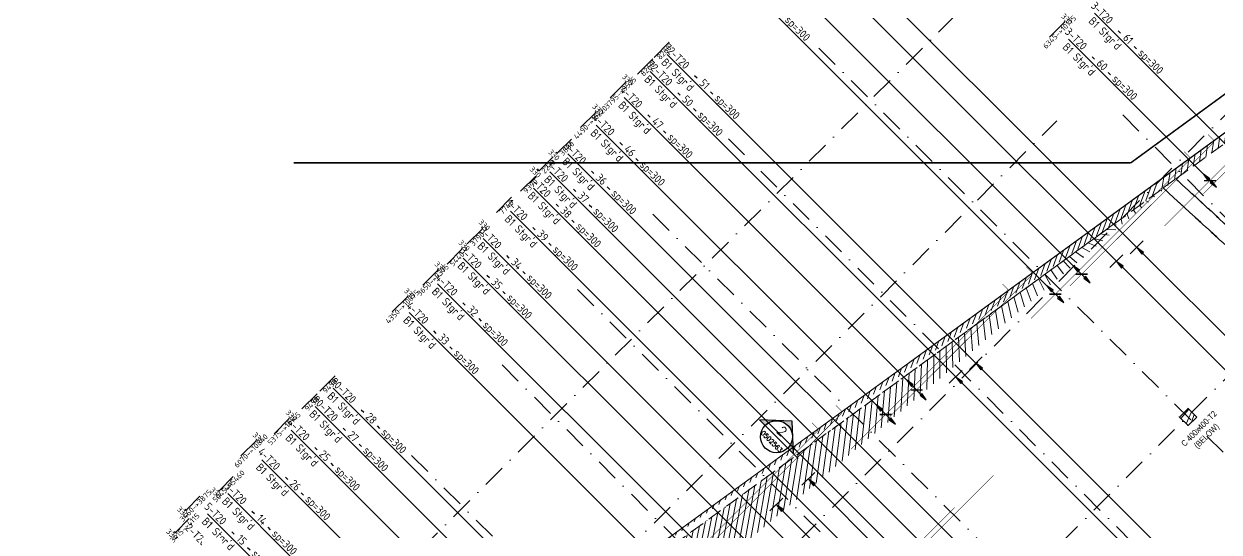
# Model space of a CAD drawing. Extents: x 660761725 to 1323371458, y 2734871439 to 5470067957.
# Drawn here: x 661287743 to 661326949, y 2735051708 to 2735068390 of the extents above; entities that cross this region are included whole.
import ezdxf
from ezdxf.enums import TextEntityAlignment as Align

# ---------------------------------------------------------------- set-up
doc = ezdxf.new("R2010")
doc.units = 0
for name, pattern in [('AXES', [1.95, 1.2, -0.25, 0.25, -0.25]), ('CENTER2', [28.575000000000003, 19.05, -3.175, 3.175, -3.175]), ('Hidden', [714.375, 476.25, -238.125]), ('sbp_axis_short', [10, 5, -2.5, 0, -2.5])]:
    doc.linetypes.add(name, pattern=pattern)
doc.layers.add('A-DETL', color=5, linetype='Continuous', lineweight=9, true_color=0x0000ff)
for name, color, linetype, lineweight in [('A-FLOR-PATT', 7, 'Continuous', 15), ('A-ROOF', 7, 'Continuous', 15), ('A-WALL', 7, 'Continuous', 15), ('S-COLS-IDEN', 7, 'Continuous', 9), ('S-GRID', 7, 'Continuous', 9), ('S-MATCH LNE', 5, 'CENTER2', 40)]:
    doc.layers.add(name, color=color, linetype=linetype, lineweight=lineweight)
for name, color, linetype in [('S-AXIS', 20, 'AXES'), ('S-RBAR-T20', 10, 'Continuous'), ('S-RDIMO', 8, 'Continuous'), ('S-RSYMB', 7, 'Continuous'), ('S-SCEL-INDT', 222, 'Continuous'), ('S-SIMPLETEXT', 7, 'Continuous'), ('S-TXT', 3, 'Continuous')]:
    doc.layers.add(name, color=color, linetype=linetype)
doc.styles.add('Arial Narrow_1', font='ARIALN.TTF', dxfattribs={"height": 199.9999999999998})
doc.styles.add('ARMACAD', font='isocp.shx')
doc.styles.add('ROMANS', font='romans.shx')
doc.styles.add('ROMANT', font='romant')
pattern_1 = [(74.99999999999999, (0, 0), (-153.3407249233896, 41.08752341002518), [])]

# ---------------------------------------------------------------- blocks, each defined once
blk = doc.blocks.new('I am… All Range.')
at = {"layer": 'S-GRID', "color": 8, "linetype": 'sbp_axis_short', "lineweight": 13, "ltscale": 150}
for p, q in [((662613679.1571203, 2734523360.248725), (662679782.7279356, 2734589463.81954)), ((662618010.1861551, 2734519029.21969), (662684113.7569702, 2734585132.790505)), ((662607615.8569804, 2734529423.548865), (662643100.4238242, 2734564908.115708)), ((662638694.7375193, 2734563892.988339), (662667314.0845935, 2734535273.641264)), ((662648660.6112016, 2734561705.974301), (662671204.6017749, 2734539163.067255)), ((662611009.9695301, 2734526029.436315), (662646494.6183763, 2734561514.085161)), ((662635724.8890384, 2734560923.139858), (662664344.2237372, 2734532303.805159)), ((662633250.0153042, 2734558448.266124), (662661869.4970862, 2734529828.784341)), ((662630775.1415697, 2734555973.392389), (662659394.7554803, 2734527353.778479)), ((662628300.2678357, 2734553498.518655), (662656919.881746, 2734524878.904745)), ((662625330.4193549, 2734550528.670175), (662653950.0332651, 2734521909.056264))]:
    blk.add_line(p, q, dxfattribs=at)
blk = doc.blocks.new('*U1143')
at = {"layer": 'S-SCEL-INDT'}
h = blk.add_hatch(color=256, dxfattribs=at)
edge = h.paths.add_edge_path()
edge.add_line((7.000001906104444, 2.263283386128023e-05), (10.50000190576247, 3.394924715394154e-05))
edge.add_line((10.50000190576247, 3.394924715394154e-05), (-2.921335544670001e-05, 9.624999999075953))
edge.add_line((-2.921335544670001e-05, 9.624999999075953), (-10.49999809220753, -3.394923260202631e-05))
edge.add_line((-10.49999809220753, -3.394923260202631e-05), (-6.999998092549504, -2.263281203340739e-05))
edge.add_arc((1.90677747013979e-06, 1.091277068709939e-11), 6.999999999363562, 0.00018525217620890544, 180.0001852521762, ccw=False)
at = {"layer": 'S-SCEL-INDT', "color": 2, "linetype": 'Continuous'}
blk.add_line((-6.999999999228748, 4.272327350918204e-05), (6.999999999228748, -4.272327350918204e-05), dxfattribs=at)
at = {"layer": 'S-SCEL-INDT'}
blk.add_line((13.40845287412958, 4.901550710201263e-05), (7.000001906104444, 2.263283386128023e-05), dxfattribs=at)
blk.add_lwpolyline([(7.000001906104444, 2.263283386128023e-05), (10.50000190576247, 3.394924715394154e-05), (-2.921335544670001e-05, 9.624999999075953), (-10.49999809220753, -3.394923260202631e-05), (-6.999998092549504, -2.263281203340739e-05, -0.9999999999999999)], format="xyb", close=True, dxfattribs=at)
for centre, radius in [((0, 0), 6.999999999370188), ((0, -1.906788384076208e-06), 6.99999999936)]:
    blk.add_circle(centre, radius, dxfattribs=at)
at = {"layer": 'S-SCEL-INDT', "linetype": 'Continuous', "style": 'ROMANT', "flags": 8}
for rotation, p in [(359.9998251523294, (-9.533905540592968e-07, 3.499999999687137)), (0.0001748476705820678, (9.533905540592968e-07, 3.499943417606119))]:
    blk.add_attdef('01', text='', height=4, rotation=rotation, dxfattribs=at).set_placement(p, align=Align.MIDDLE_CENTER)
at = {"layer": 'S-SCEL-INDT', "color": 3, "linetype": 'Continuous', "style": 'ROMANS', "flags": 8}
for rotation, p in [(359.9998251523294, (0, -2.974065839854546)), (0.0001748476705820678, (0, -2.97412474701559))]:
    blk.add_attdef('-', text='', height=2, rotation=rotation, dxfattribs=at).set_placement(p, align=Align.MIDDLE_CENTER)
blk = doc.blocks.new('I am… Limitless.')
at = {"layer": 'S-TXT', "color": 134}
ref = blk.add_blockref('*U1143', (662350091.9857374, 2734551144.012107), dxfattribs=dict(at, xscale=75.00000000000001, yscale=75.00000000000001, zscale=75.00000000000001, rotation=314.94913923917))
ref.add_attrib('-', '0502563', dxfattribs={"layer": 'S-SCEL-INDT', "color": 3, "linetype": 'Continuous', "height": 150, "rotation": 314.9493105481079, "style": 'ROMANS'}).set_placement((662349934.1190044, 2734550986.425398), align=Align.MIDDLE_CENTER)
ref.add_attrib('01', '2', dxfattribs={"layer": 'S-SCEL-INDT', "linetype": 'Continuous', "height": 300.0000000000001, "rotation": 314.9493105481079, "style": 'ROMANT'}).set_placement((662350277.7630103, 2734551329.459747), align=Align.MIDDLE_CENTER)
blk = doc.blocks.new('I am… Atomic.')
at = {"layer": 'A-FLOR-PATT', "transparency": 33554600}
h = blk.add_hatch(dxfattribs=at)
h.set_pattern_fill('ANSI31', color=8, scale=50, angle=30, style=0)
h.set_pattern_definition(pattern_1)
edge = h.paths.add_edge_path()
edge.add_line((662389967.6433319, 2734579123.010657), (662390007.8012236, 2734579503.468677))
edge.add_line((662342114.705975, 2734544592.546931), (662390007.8012234, 2734579503.468677))
edge.add_line((662363195.8073889, 2734559608.047176), (662389967.7690635, 2734579123.040917))
edge.add_line((662362417.6524743, 2734559040.823584), (662363719.8899552, 2734559990.06879))
edge.add_line((662346720.4841449, 2734547598.623516), (662362783.6519626, 2734559307.613063))
edge.add_line((662345821.5310795, 2734546943.346041), (662347578.010761, 2734548223.703842))
edge.add_line((662342292.6126368, 2734544370.997322), (662346307.4227723, 2734547297.529027))
edge.add_line((662325865.2845687, 2734528370.671522), (662342114.6925843, 2734544592.5523))
edge.add_line((662340490.7204528, 2734542572.157625), (662342149.9785906, 2734544228.604904))
edge.add_line((662339422.0417168, 2734541505.28928), (662341320.3495216, 2734543400.381265))
edge.add_line((662336597.6306283, 2734538685.662872), (662340136.8031961, 2734542218.839921))
edge.add_line((662332705.8949801, 2734534800.520002), (662336243.7133716, 2734538332.345168))
edge.add_line((662332253.0745114, 2734534348.466631), (662332782.9359009, 2734534877.430412))
edge.add_line((662326312.3910785, 2734528417.846987), (662332351.9776915, 2734534447.202265))
edge.add_line((662325865.2845687, 2734528370.671522), (662326312.3910785, 2734528417.846987))
h = blk.add_hatch(dxfattribs=at)
h.set_pattern_fill('ANSI31', color=8, scale=50, angle=30, style=0)
h.set_pattern_definition(pattern_1)
edge = h.paths.add_edge_path()
edge.add_line((662389967.6433319, 2734579123.010657), (662390007.8012236, 2734579503.468677))
edge.add_line((662390178.8400514, 2734578972.951882), (662393574.2351673, 2734576558.543434))
edge.add_line((662390389.9110394, 2734578822.862847), (662389967.7690635, 2734579123.040917))
edge.add_line((662401600.1085552, 2734571260.373601), (662390007.8012234, 2734579503.468677))
edge.add_line((662401045.2346829, 2734570742.112331), (662400996.5411683, 2734571280.666277))
edge.add_line((662400996.5411683, 2734571280.666277), (662391834.41239, 2734577795.702194))
edge.add_line((662401631.7932035, 2734570909.939), (662401600.1085552, 2734571260.373601))
edge.add_line((662398386.0115408, 2734568087.393885), (662401045.2346829, 2734570742.112331))
edge.add_line((662378065.801715, 2734545768.423274), (662383150.2610395, 2734551353.010825))
edge.add_line((662383150.2610395, 2734551353.010825), (662388234.7203641, 2734556937.598375))
edge.add_line((662388234.7203641, 2734556937.598375), (662393319.1796887, 2734562522.185926))
edge.add_line((662393319.1796887, 2734562522.185926), (662398403.6390133, 2734568106.773477))
edge.add_line((662377177.0145457, 2734544792.211362), (662378389.7704264, 2734546124.258873))
edge.add_line((662345219.5168241, 2734509691.243385), (662350637.7770958, 2734515642.46591))
edge.add_line((662350637.7770958, 2734515642.46591), (662356056.0373675, 2734521593.688435))
edge.add_line((662356056.0373675, 2734521593.688435), (662361474.2976393, 2734527544.91096))
edge.add_line((662361474.2976393, 2734527544.91096), (662366892.5579109, 2734533496.133485))
edge.add_line((662366892.5579109, 2734533496.133485), (662372310.8181826, 2734539447.35601))
edge.add_line((662372310.8181826, 2734539447.35601), (662377729.0784543, 2734545398.578536))
edge.add_line((662345267.5598451, 2734509156.384884), (662400082.3408674, 2734569362.972085))
edge.add_line((662401418.6805061, 2734570690.601139), (662400941.3227103, 2734570214.051982))
edge.add_line((662400082.3408674, 2734569362.972085), (662401631.7932035, 2734570909.939))
h = blk.add_hatch(dxfattribs=at)
h.set_pattern_fill('ANSI31', color=8, scale=50, angle=30, style=0)
h.set_pattern_definition(pattern_1)
edge = h.paths.add_edge_path()
edge.add_line((662345468.2720397, 2734510142.524049), (662345661.1307589, 2734509588.669044))
edge.add_line((662345219.5168241, 2734509691.243385), (662350637.7770958, 2734515642.46591))
edge.add_line((662350637.7770958, 2734515642.46591), (662356056.0373675, 2734521593.688435))
edge.add_line((662356056.0373675, 2734521593.688435), (662361474.2976393, 2734527544.91096))
edge.add_line((662361474.2976393, 2734527544.91096), (662366892.5579109, 2734533496.133485))
edge.add_line((662366892.5579109, 2734533496.133485), (662372310.8181826, 2734539447.35601))
edge.add_line((662372310.8181826, 2734539447.35601), (662377729.0784543, 2734545398.578536))
edge.add_line((662345267.5598451, 2734509156.384884), (662400082.3408674, 2734569362.972085))
h = blk.add_hatch(dxfattribs=at)
h.set_pattern_fill('ANSI31', color=8, scale=50, angle=30, style=0)
h.set_pattern_definition(pattern_1)
h.paths.add_polyline_path([(662363593.6963315, 2734551507.392899), (662363876.4878588, 2734551790.184204), (662363594.164472, 2734552072.986812), (662363311.3729447, 2734551790.195507)])
at = {"layer": 'A-DETL', "color": 8, "linetype": 'Hidden', "lineweight": 9}
for p, q in [((662363195.8073889, 2734559608.047176), (662389967.7690635, 2734579123.040917)), ((662346720.4841449, 2734547598.623516), (662362783.6519626, 2734559307.613063)), ((662362774.8606566, 2734559311.135371), (662363186.6305295, 2734559611.723959)), ((662362783.6519626, 2734559307.613063), (662362774.8606566, 2734559311.135371)), ((662362774.8606566, 2734559311.135371), (662371896.0618048, 2734550932.693568)), ((662371898.3623265, 2734550935.165932), (662362783.6519626, 2734559307.613063)), ((662363186.6305295, 2734559611.723959), (662363195.8073889, 2734559608.047176)), ((662372234.2539611, 2734551300.868278), (662363186.6305295, 2734559611.723959)), ((662363195.8073889, 2734559608.047176), (662372236.6545292, 2734551303.448162)), ((662363594.164472, 2734552072.986812), (662363311.3729447, 2734551790.195507)), ((662363573.5539196, 2734552081.244596), (662363594.164472, 2734552072.986812)), ((662363876.4878588, 2734551790.184204), (662363594.164472, 2734552072.986812)), ((662363290.4200107, 2734551798.590469), (662363311.3729447, 2734551790.195507)), ((662363311.3729447, 2734551790.195507), (662363593.6963315, 2734551507.392899)), ((662363573.5426041, 2734551515.467653), (662363593.5796198, 2734551507.439661)), ((662363593.6963315, 2734551507.392899), (662363876.4878588, 2734551790.184204)), ((662363876.3711469, 2734551790.230966), (662363856.6765131, 2734551798.12178))]:
    blk.add_line(p, q, dxfattribs=at)
at = {"layer": 'A-ROOF', "color": 8, "lineweight": 13}
blk.add_line((662389680.6962347, 2734579264.969228), (662342118.9841868, 2734544586.677794), dxfattribs=at)
at = {"layer": 'A-WALL', "color": 8, "lineweight": 13}
blk.add_line((662342114.705975, 2734544592.546931), (662390007.8012234, 2734579503.468677), dxfattribs=at)
at = {"layer": 'S-MATCH LNE', "ltscale": 50, "const_width": 50}
for points in [[(662361713.0110677, 2734560133.682059), (662392634.5624754, 2734582718.491432)], [(662334254.839787, 2734560133.682059), (662361713.0110677, 2734560133.682059)]]:
    blk.add_lwpolyline(points, dxfattribs=at)
at = {"layer": 'S-COLS-IDEN', "color": 8, "char_height": 199.9999999999998, "attachment_point": 1, "rotation": 44.99999999999995, "style": 'Arial Narrow_1'}
for s, insert, width in [('C 400x400-T2', (662363343.8523184, 2734550947.511576), 1819.830624999998), ('(BELOW)', (662363764.801824, 2734550882.030542), 1218.564999999999)]:
    blk.add_mtext(s, dxfattribs=dict(at, insert=insert, width=width))
blk = doc.blocks.new('cadf_10')
at = {"color": 1}
for p, q in [((-4.158496580606208, 1.201089783226742), (-5.644468778018359, 1.201089783226742)), ((4.158496580606207, 1.201089783226742), (5.644468778018359, 1.201089783226742))]:
    blk.add_line(p, q, dxfattribs=at)
at = {"style": 'ARMACAD'}
for tag, p in [('$COM1', (-10.93526643674234, 2.542619974829577)), ('$COM2', (-9.757982686735758, -5.302973364669228))]:
    blk.add_attdef(tag, text='', height=3.5, dxfattribs=at).set_placement(p, align=Align.BOTTOM_RIGHT)
at = {"color": 1, "style": 'ARMACAD'}
blk.add_attdef('$NUM', text='', height=3.5, dxfattribs=at).set_placement((0, 0), align=Align.CENTER)
blk = doc.blocks.new('*U397', base_point=(661294516.0952172, 2735053340.069997))
at = {"layer": 'S-RSYMB'}
blk.add_lwpolyline([(661294516.0952172, 2735053129.261611), (661294536.1693932, 2735053109.187434, 0.4142135623730951), (661294551.2141863, 2735053109.187434), (661295016.0952172, 2735053574.068439)], format="xyb", dxfattribs=at)
at = {"layer": 'S-RSYMB', "style": 'ARMACAD'}
for tag, rotation, p in [('D1', 44.99999839104418, (661294864.9719794, 2735053260.310654)), ('D0', 314.9999984144486, (661294444.8150231, 2735053037.907245))]:
    blk.add_attdef(tag, text='', height=180, rotation=rotation, dxfattribs=at).set_placement(p, align=Align.MIDDLE_CENTER)
blk = doc.blocks.new('*U398', base_point=(661293476.2264282, 2735052300.201269))
at = {"layer": 'S-RSYMB'}
blk.add_lwpolyline([(661293476.2264282, 2735052104.262991), (661293503.9171636, 2735052076.572254, 0.4142135623730951), (661293524.670264, 2735052076.572254), (661293976.2264282, 2735052528.128392)], format="xyb", dxfattribs=at)
at = {"layer": 'S-RSYMB', "style": 'ARMACAD'}
for tag, rotation, p in [('D0', 314.9999984144486, (661293408.7545139, 2735052009.100346)), ('D1', 44.9999983905773, (661293831.7656236, 2735052221.033041))]:
    blk.add_attdef(tag, text='', height=180, rotation=rotation, dxfattribs=at).set_placement(p, align=Align.MIDDLE_CENTER)
blk = doc.blocks.new('*U399', base_point=(661292833.381761, 2735051657.356639))
at = {"layer": 'S-RSYMB'}
blk.add_lwpolyline([(661292833.381761, 2735051458.454947), (661292859.5546174, 2735051432.282089, 0.4142135623730951), (661292879.170128, 2735051432.282088), (661293333.381761, 2735051886.493696)], format="xyb", dxfattribs=at)
at = {"layer": 'S-RSYMB', "style": 'ARMACAD'}
for tag, rotation, p in [('D0', 314.9999984144486, (661292765.150907, 2735051364.05124)), ('D1', 44.9999983915197, (661293187.593222, 2735051578.07061))]:
    blk.add_attdef(tag, text='', height=180, rotation=rotation, dxfattribs=at).set_placement(p, align=Align.MIDDLE_CENTER)
blk = doc.blocks.new('*U408', base_point=(661297749.4281082, 2735056573.402699))
at = {"layer": 'S-RSYMB'}
blk.add_lwpolyline([(661297513.5632012, 2735056314.250139), (661298011.780979, 2735056812.467889, 0.4142135623730951), (661298011.7809793, 2735056821.073218), (661298000.2989408, 2735056832.555257)], format="xyb", dxfattribs=at)
at = {"layer": 'S-RSYMB', "style": 'ARMACAD'}
for tag, rotation, p in [('D1', 314.9999984144486, (661298087.3572421, 2735056908.131516)), ('D0', 44.99999838883149, (661297843.9893676, 2735056482.041732))]:
    blk.add_attdef(tag, text='', height=180, rotation=rotation, dxfattribs=at).set_placement(p, align=Align.MIDDLE_CENTER)
blk = doc.blocks.new('*U409', base_point=(661296361.9869158, 2735055185.961587))
at = {"layer": 'S-RSYMB'}
blk.add_lwpolyline([(661296125.6362449, 2735054927.399995), (661296623.969098, 2735055425.732821, 0.4142135623730951), (661296623.9690982, 2735055433.782517), (661296613.2284372, 2735055444.523179)], format="xyb", dxfattribs=at)
at = {"layer": 'S-RSYMB', "style": 'ARMACAD'}
for tag, rotation, p in [('D1', 314.9999984144486, (661296699.9160497, 2735055520.470125)), ('D0', 44.99999838889048, (661296456.119949, 2735055095.249125))]:
    blk.add_attdef(tag, text='', height=180, rotation=rotation, dxfattribs=at).set_placement(p, align=Align.MIDDLE_CENTER)
blk = doc.blocks.new('*U410', base_point=(661297599.0322429, 2735056423.006842))
at = {"layer": 'S-RSYMB'}
blk.add_lwpolyline([(661297599.0322429, 2735056173.006856), (661298099.0322429, 2735056673.006828)], dxfattribs=at)
at = {"layer": 'S-RSYMB', "style": 'ARMACAD'}
blk.add_attdef('D0', text='', height=180, rotation=44.99999838806472, dxfattribs=at).set_placement((661297930.3495204, 2735056341.689559), align=Align.MIDDLE_CENTER)
blk = doc.blocks.new('*U411', base_point=(661298591.3717852, 2735057415.346326))
at = {"layer": 'S-RSYMB'}
blk.add_lwpolyline([(661298591.3717852, 2735057165.34634), (661299091.3717852, 2735057665.346312)], dxfattribs=at)
at = {"layer": 'S-RSYMB', "style": 'ARMACAD'}
blk.add_attdef('D0', text='', height=180, rotation=44.9999983906201, dxfattribs=at).set_placement((661298922.6890627, 2735057334.029044), align=Align.MIDDLE_CENTER)
blk = doc.blocks.new('*U415', base_point=(661302327.085586, 2735061151.059907))
at = {"layer": 'S-RSYMB'}
blk.add_lwpolyline([(661302091.8399796, 2735060891.153923), (661302589.9110479, 2735061389.224963, 0.4142135623730951), (661302589.9110482, 2735061398.538669), (661302577.4838274, 2735061410.96589)], format="xyb", dxfattribs=at)
at = {"layer": 'S-RSYMB', "style": 'ARMACAD'}
for tag, rotation, p in [('D1', 314.9999984144486, (661302665.0147198, 2735061486.069557)), ('D0', 44.99999838894593, (661302422.1927913, 2735061058.872161))]:
    blk.add_attdef(tag, text='', height=180, rotation=rotation, dxfattribs=at).set_placement(p, align=Align.MIDDLE_CENTER)
blk = doc.blocks.new('*U416', base_point=(661301223.3473458, 2735060047.321732))
at = {"layer": 'S-RSYMB'}
blk.add_lwpolyline([(661300987.5357178, 2735059788.104355), (661301485.740874, 2735060286.309483, 0.4142135623730951), (661301485.7408743, 2735060294.975755), (661301474.177521, 2735060306.539109)], format="xyb", dxfattribs=at)
at = {"layer": 'S-RSYMB', "style": 'ARMACAD'}
for tag, rotation, p in [('D1', 314.9999984144486, (661301561.2764797, 2735060382.074709)), ('D0', 44.9999983894857, (661301317.9555736, 2735059955.889637))]:
    blk.add_attdef(tag, text='', height=180, rotation=rotation, dxfattribs=at).set_placement(p, align=Align.MIDDLE_CENTER)
blk = doc.blocks.new('*U417', base_point=(661303333.2519085, 2735062157.226171))
at = {"layer": 'S-RSYMB'}
blk.add_lwpolyline([(661303110.2233162, 2735061882.457296), (661303605.4002285, 2735062377.634181, 0.4142135623730951), (661303605.4002292, 2735062400.922107), (661303574.3272916, 2735062431.995046)], format="xyb", dxfattribs=at)
at = {"layer": 'S-RSYMB', "style": 'ARMACAD'}
for tag, rotation, p in [('D1', 314.9999984144486, (661303671.1810424, 2735062497.775854)), ('D0', 44.99999839105732, (661303439.1290499, 2735062048.728456))]:
    blk.add_attdef(tag, text='', height=180, rotation=rotation, dxfattribs=at).set_placement(p, align=Align.MIDDLE_CENTER)
blk = doc.blocks.new('*U418', base_point=(661302568.8792862, 2735061392.853593))
at = {"layer": 'S-RSYMB'}
blk.add_lwpolyline([(661302339.6009072, 2735061125.688041), (661302836.258366, 2735061622.345472, 0.4142135623730951), (661302836.2583665, 2735061638.484687), (661302814.7239094, 2735061660.019145)], format="xyb", dxfattribs=at)
at = {"layer": 'S-RSYMB', "style": 'ARMACAD'}
for tag, rotation, p in [('D1', 314.9999984144486, (661302906.8084201, 2735061730.569194)), ('D0', 44.99999838895508, (661302669.2469141, 2735061292.699474))]:
    blk.add_attdef(tag, text='', height=180, rotation=rotation, dxfattribs=at).set_placement(p, align=Align.MIDDLE_CENTER)
blk = doc.blocks.new('*U419', base_point=(661306304.1246687, 2735065128.098757))
at = {"layer": 'S-RSYMB'}
blk.add_lwpolyline([(661306304.1246687, 2735064932.053977), (661306331.7608532, 2735064904.417791, 0.4142135623730951), (661306352.4730697, 2735064904.41779), (661306804.1246687, 2735065356.069364)], format="xyb", dxfattribs=at)
at = {"layer": 'S-RSYMB', "style": 'ARMACAD'}
for tag, rotation, p in [('D1', 44.99999839025762, (661306659.6161467, 2735065048.926295)), ('D0', 314.9999984144486, (661306236.6254789, 2735064836.918607))]:
    blk.add_attdef(tag, text='', height=180, rotation=rotation, dxfattribs=at).set_placement(p, align=Align.MIDDLE_CENTER)
blk = doc.blocks.new('*U420', base_point=(661304906.7620554, 2735063730.736225))
at = {"layer": 'S-RSYMB'}
blk.add_lwpolyline([(661304906.7620554, 2735063569.763878), (661304952.3625535, 2735063524.163378, 0.4142135623730951), (661304986.5383056, 2735063524.163377), (661305406.7620554, 2735063944.387103)], format="xyb", dxfattribs=at)
at = {"layer": 'S-RSYMB', "style": 'ARMACAD'}
for tag, rotation, p in [('D0', 314.9999984144486, (661304848.2450223, 2735063465.646351)), ('D1', 44.9999983903726, (661305277.9674581, 2735063652.957958))]:
    blk.add_attdef(tag, text='', height=180, rotation=rotation, dxfattribs=at).set_placement(p, align=Align.MIDDLE_CENTER)
blk = doc.blocks.new('*U421', base_point=(661304220.0225728, 2735063043.996783))
at = {"layer": 'S-RSYMB'}
blk.add_lwpolyline([(661304220.0225728, 2735062793.996798), (661304720.0225728, 2735063293.996769)], dxfattribs=at)
at = {"layer": 'S-RSYMB', "style": 'ARMACAD'}
blk.add_attdef('D0', text='', height=180, rotation=44.99999838799502, dxfattribs=at).set_placement((661304551.3398503, 2735062962.679501), align=Align.MIDDLE_CENTER)
blk = doc.blocks.new('*U422', base_point=(661303427.1460248, 2735062251.120282))
at = {"layer": 'S-RSYMB'}
blk.add_lwpolyline([(661303427.1460248, 2735062001.120296), (661303927.1460248, 2735062501.120268)], dxfattribs=at)
at = {"layer": 'S-RSYMB', "style": 'ARMACAD'}
blk.add_attdef('D0', text='', height=180, rotation=44.99999838816836, dxfattribs=at).set_placement((661303758.4633024, 2735062169.803), align=Align.MIDDLE_CENTER)
blk = doc.blocks.new('CADF_02')
at = {"color": 0}
blk.add_lwpolyline([(0, 0), (2.5, -0.4166666679084301), (2.5, 0.4166666679084301)], close=True, dxfattribs=at)
blk = doc.blocks.new('cadf_03')
at = {"color": 8}
blk.add_lwpolyline([(-3.725290298461914e-09, 2.99999999627471), (3.725290298461914e-09, -3.000000007450581)], dxfattribs=at)
blk.add_blockref('CADF_02', (0.2513523101806641, 0), dxfattribs=at)
blk = doc.blocks.new('cadf_04')
at = {"color": 8, "const_width": 0.5000000000000002}
blk.add_lwpolyline([(1.414213560521603, 1.414213564246893), (-1.414213556796312, -1.414213556796312)], dxfattribs=at)
blk = doc.blocks.new('*U429', base_point=(661306868.5620486, 2735065692.536104))
at = {"layer": 'S-RSYMB'}
blk.add_lwpolyline([(661306632.639467, 2735065433.453711), (661307130.8709077, 2735065931.685123, 0.4142135623730951), (661307130.8709079, 2735065940.224483), (661307119.4768928, 2735065951.618498)], format="xyb", dxfattribs=at)
at = {"layer": 'S-RSYMB', "style": 'ARMACAD'}
for tag, rotation, p in [('D1', 314.9999984144486, (661307206.4911824, 2735066027.238768)), ('D0', 44.99999838929926, (661306963.072465, 2735065601.252135))]:
    blk.add_attdef(tag, text='', height=180, rotation=rotation, dxfattribs=at).set_placement(p, align=Align.MIDDLE_CENTER)
blk = doc.blocks.new('*U430', base_point=(661308690.6833462, 2735067514.657294))
at = {"layer": 'S-RSYMB'}
blk.add_lwpolyline([(661308455.3097291, 2735067254.907045), (661308953.4111226, 2735067753.008411, 0.4142135623730951), (661308953.4111228, 2735067762.175694), (661308941.1792732, 2735067774.407544)], format="xyb", dxfattribs=at)
at = {"layer": 'S-RSYMB', "style": 'ARMACAD'}
for tag, rotation, p in [('D1', 314.9999984144486, (661309028.61248, 2735067849.608896)), ('D0', 44.99999838875424, (661308785.6777034, 2735067422.640446))]:
    blk.add_attdef(tag, text='', height=180, rotation=rotation, dxfattribs=at).set_placement(p, align=Align.MIDDLE_CENTER)
blk = doc.blocks.new('*U433', base_point=(661309178.504734, 2735068002.478654))
at = {"layer": 'S-RSYMB'}
blk.add_lwpolyline([(661309178.504734, 2735067752.478668), (661309678.504734, 2735068252.47864)], dxfattribs=at)
at = {"layer": 'S-RSYMB', "style": 'ARMACAD'}
blk.add_attdef('D0', text='', height=180, rotation=44.99999838802935, dxfattribs=at).set_placement((661309509.8220116, 2735067921.161372), align=Align.MIDDLE_CENTER)
blk = doc.blocks.new('*U434', base_point=(661310311.1720228, 2735069135.145876))
at = {"layer": 'S-RSYMB'}
blk.add_lwpolyline([(661310311.1720228, 2735068885.14589), (661310811.1720228, 2735069385.145862)], dxfattribs=at)
at = {"layer": 'S-RSYMB', "style": 'ARMACAD'}
blk.add_attdef('D0', text='', height=180, rotation=44.99999838802935, dxfattribs=at).set_placement((661310642.4893004, 2735069053.828594), align=Align.MIDDLE_CENTER)
blk = doc.blocks.new('*U443', base_point=(661321917.8391442, 2735068080.681318))
at = {"layer": 'S-RSYMB'}
blk.add_lwpolyline([(661321681.9524038, 2735067821.555321), (661322180.1753539, 2735068319.778243, 0.4142135623730951), (661322180.1753541, 2735068328.358599), (661322168.7266381, 2735068339.807315)], format="xyb", dxfattribs=at)
at = {"layer": 'S-RSYMB', "style": 'ARMACAD'}
for tag, rotation, p in [('D1', 314.9999984353111, (661322255.7682781, 2735068415.400235)), ('D0', 44.99999841317947, (661322012.3811563, 2735067989.3495))]:
    blk.add_attdef(tag, text='', height=180, rotation=rotation, dxfattribs=at).set_placement(p, align=Align.MIDDLE_CENTER)

msp = doc.modelspace()

# ---------------------------------------------------------------- linework, layer by layer
at = {"layer": 'S-RBAR-T20', "const_width": 16}
for points in [[(661326432.9046326, 2735062816.441255), (661331711.4871756, 2735068095.023504, 0.4142135623730951), (661331711.487179, 2735068217.706531), (661331547.7919637, 2735068381.401755)], [(661325160.3989525, 2735061755.494612), (661330931.0157282, 2735067526.111066, 0.4142135623730951), (661330931.0157317, 2735067648.794093), (661330767.3205163, 2735067812.489317)], [(661322053.1275502, 2735059782.527633), (661326746.4042487, 2735064475.804068, 0.4142135623730951), (661326746.404252, 2735064598.487094), (661326582.7090368, 2735064762.182319)], [(661320780.6218592, 2735058721.580979), (661325965.9328017, 2735063906.89163, 0.4142135623730951), (661325965.9328052, 2735064029.574656), (661325802.23759, 2735064193.269881)], [(661316146.959682, 2735055491.749338), (661320787.0010371, 2735060131.790432, 0.4142135623730951), (661320787.0010405, 2735060254.473459), (661320623.3058252, 2735060418.168684)], [(661314874.4540017, 2735054430.802695), (661320006.529589, 2735059562.877994, 0.4142135623730951), (661320006.5295925, 2735059685.561021), (661319842.8343773, 2735059849.256245)], [(661310004.4443994, 2735051042.279189), (661314541.1153461, 2735055578.949881, 0.4142135623730951), (661314541.1153495, 2735055701.632907), (661314377.4201343, 2735055865.328132)], [(661308731.938719, 2735049981.332546), (661313760.6438984, 2735055010.037443, 0.4142135623730951), (661313760.6439018, 2735055132.720469), (661313596.9486866, 2735055296.415694)]]:
    msp.add_lwpolyline(points, format="xyb", dxfattribs=at)
for points in [[(661313510.5750468, 2735047536.148098), (661319549.0318978, 2735053574.60461)], [(661312238.0693667, 2735046475.201456), (661318276.5262178, 2735052513.657967)]]:
    msp.add_lwpolyline(points, dxfattribs=at)
at = {"layer": 'S-RDIMO'}
for p, q in [((661322164.5599959, 2735060449.835299), (661312036.6324211, 2735070577.763468)), ((661321300.3372568, 2735059797.171572), (661311278.1891624, 2735069819.320254)), ((661327395.7365246, 2735064203.537151), (661322859.6372638, 2735068739.636678)), ((661326436.5472666, 2735063455.90691), (661322006.2274863, 2735067886.22695)), ((661316710.5242399, 2735056690.563827), (661307429.978646, 2735065971.109963)), ((661315694.841044, 2735055886.439652), (661306520.074932, 2735065061.206303)), ((661326860.8113222, 2735063031.642831), (661326436.5472666, 2735063455.90691)), ((661319008.5990477, 2735048456.364373), (661304461.9163913, 2735063003.047883)), ((661318141.5765984, 2735047801.474001), (661303700.959954, 2735062242.091491)), ((661338244.4813567, 2735047056.137185), (661324246.4092709, 2735061054.210073)), ((661322720.435221, 2735059893.960044), (661322164.5599961, 2735060449.835299)), ((661337579.3493364, 2735046602.564166), (661323581.2772425, 2735060600.637047)), ((661309749.1098949, 2735051421.621598), (661301314.8001553, 2735059855.931831)), ((661321856.2124822, 2735059241.296318), (661321300.3372569, 2735059797.171573)), ((661308704.9096718, 2735050588.980398), (661300376.3794134, 2735058917.511144)), ((661333917.6407255, 2735042305.032743), (661318968.6994219, 2735057253.974902)), ((661317345.7741997, 2735056055.313831), (661316710.5242399, 2735056690.563827)), ((661333257.9668777, 2735041856.917896), (661318309.0255727, 2735056805.860055)), ((661316330.0910052, 2735055251.189657), (661315694.8410444, 2735055886.439652)), ((661304207.4988406, 2735047360.923616), (661296513.6454746, 2735055054.777433)), ((661303132.5128678, 2735046497.496668), (661295544.4389832, 2735054085.570998)), ((661313475.9268192, 2735053455.966585), (661318496.0565104, 2735048435.836611)), ((661309856.4183079, 2735037546.984042), (661294431.1355865, 2735052972.267666)), ((661312422.5952766, 2735052614.194068), (661317442.7249682, 2735047594.064094)), ((661309087.7011342, 2735036989.825875), (661293768.1978945, 2735052309.330014))]:
    msp.add_line(p, q, dxfattribs=at)
for points in [[(661324246.4092709, 2735061054.210073), (661313379.7445159, 2735071920.875484)], [(661323581.2772425, 2735060600.637047), (661312820.3919598, 2735071361.522961)], [(661318968.6994219, 2735057253.974902), (661308840.7718519, 2735067381.903087)], [(661318309.0255725, 2735056805.860055), (661308286.8774827, 2735066828.00875)], [(661321231.4299521, 2735048479.183017), (661305584.7412304, 2735064125.872656)], [(661320535.4865745, 2735047995.94477), (661304995.1503973, 2735063536.281857)], [(661318456.733809, 2735045704.487031), (661302810.045085, 2735061351.176673)], [(661317697.7459575, 2735045158.204314), (661302157.4097775, 2735060698.541404)], [(661306322.1283411, 2735047994.640236), (661297887.8185999, 2735056428.950478)], [(661305623.0050437, 2735047507.075943), (661297294.4747823, 2735055835.606694)]]:
    msp.add_lwpolyline(points, dxfattribs=at)

# ---------------------------------------------------------------- block references
at = {"layer": 'S-AXIS'}
for name, p in [('I am… All Range.', (-1324871.764261603, 503695.4297404289)), ('I am… Atomic.', (-1037661.144730687, 503695.4297404289)), ('I am… Limitless.', (-1037661.144730687, 503695.4297404289))]:
    msp.add_blockref(name, p, dxfattribs=at)
at = {"layer": 'S-RDIMO'}
for name, p, xscale, yscale, zscale, rotation in [('CADF_02', (661326436.5472666, 2735063455.90691), 100, 100, 100, 314.9999984142573), ('cadf_04', (661326648.6792945, 2735063243.77487), 100, 100, 100, 134.9999984223068), ('CADF_02', (661326860.8113222, 2735063031.642831), 100, 100, 100, 134.9999984786531), ('cadf_03', (661324246.4092709, 2735061054.210073), 100, 100, 100, 314.9999983191942), ('cadf_03', (661323581.2772425, 2735060600.637047), 100, 100, 100, 314.9999983885853), ('CADF_02', (661322164.5599959, 2735060449.835299), 99.99999999999996, 99.99999999999996, 99.99999999999996, 314.9999984702349), ('cadf_04', (661322442.4976085, 2735060171.897672), 99.99999999999996, 99.99999999999996, 99.99999999999996, 134.9999984886659), ('CADF_02', (661322720.4352208, 2735059893.960044), 99.99999999999996, 99.99999999999996, 99.99999999999996, 134.999998500953), ('CADF_02', (661321300.3372567, 2735059797.171573), 100, 100, 100, 314.9999984518039), ('cadf_04', (661321578.2748691, 2735059519.233945), 99.99999999999996, 99.99999999999996, 99.99999999999996, 134.999998500953), ('CADF_02', (661321856.2124817, 2735059241.296318), 99.99999999999996, 99.99999999999996, 99.99999999999996, 134.9999984518039), ('cadf_03', (661318968.6994219, 2735057253.974902), 99.99999999999989, 99.99999999999989, 99.99999999999989, 314.9999983202624), ('cadf_03', (661318309.0255725, 2735056805.860055), 99.99999999999996, 99.99999999999996, 99.99999999999996, 314.9999983356832), ('CADF_02', (661316710.5242399, 2735056690.563827), 99.99999999999993, 99.99999999999993, 99.99999999999993, 314.9999983764524), ('cadf_04', (661317028.1492196, 2735056372.938829), 100, 100, 100, 134.9999983872044), ('CADF_02', (661317345.7741996, 2735056055.313831), 100, 100, 100, 134.9999983764524), ('CADF_02', (661315694.841044, 2735055886.439652), 100, 100, 100, 314.9999984839721), ('cadf_04', (661316012.4660248, 2735055568.814655), 100, 100, 100, 134.9999985269801), ('CADF_02', (661316330.0910051, 2735055251.189657), 100, 100, 100, 134.999998510852), ('cadf_03', (661313475.9268192, 2735053455.966585), 100, 100, 100, 314.9999983870558), ('cadf_03', (661312422.5952766, 2735052614.194068), 100, 100, 100, 314.9999983843347)]:
    msp.add_blockref(name, p, dxfattribs=dict(at, xscale=xscale, yscale=yscale, zscale=zscale, rotation=rotation))
at = {"layer": 'S-RSYMB'}
for name, p, values in [('*U443', (661321620.1209209, 2735068211.209564, 1e-08), {'D0': '6345->10175', 'D1': '330'}), ('*U434', (661308414.516702, 2735067536.282842), {'D0': '8260'}), ('*U433', (661307871.8821292, 2735066993.6483), {'D0': '8260'}), ('*U430', (661307213.8130882, 2735066224.468816, 1e-08), {'D0': '3795->9525', 'D1': '330'}), ('*U429', (661306237.1006241, 2735065246.601111, 1e-08), {'D0': '4490->10220', 'D1': '330'}), ('*U419', (661305201.1835998, 2735064378.14748, -1e-08), {'D0': '330', 'D1': '3880'}), ('*U420', (661304580.323144, 2735063788.936759, -1e-08), {'D0': '330', 'D1': '2230'}), ('*U421', (661304032.9936826, 2735063146.189157), {'D0': '9390'}), ('*U422', (661303242.3081089, 2735062453.521875), {'D0': '7740'}), ('*U417', (661302511.4612751, 2735061442.55147, 1e-08), {'D0': '3790', 'D1': '330'}), ('*U418', (661301851.63838, 2735060774.499193, 1e-08), {'D0': '5440', 'D1': '330'}), ('*U415', (661301064.5440506, 2735060075.606927, 1e-08), {'D0': '3650->9375', 'D1': '330'}), ('*U416', (661300061.9092541, 2735059195.826619, 1e-08), {'D0': '4350->10075', 'D1': '330'}), ('*U411', (661297450.9276785, 2735056587.826894), {'D0': '9450'}), ('*U410', (661296863.2725921, 2735056000.171841), {'D0': '9450'}), ('*U408', (661296183.4754727, 2735055198.59435, 1e-08), {'D0': '5375->10145', 'D1': '330'}), ('*U409', (661295098.3471402, 2735054465.516301, 1e-08), {'D0': '6070->10840', 'D1': '330'}), ('*U397', (661294110.9282585, 2735053295.14244, -1e-08), {'D0': '330', 'D1': '5045->5460'}), ('*U398', (661293019.6216298, 2735052655.377562, -1e-08), {'D0': '330', 'D1': '3460->3875'}), ('*U399', (661292667.4490919, 2735051924.480988, -1e-08), {'D0': '330', 'D1': '3415->4115'})]:
    msp.add_blockref(name, p, dxfattribs=at).add_auto_attribs(values)
at = {"layer": 'S-SIMPLETEXT'}
ref = msp.add_blockref('cadf_10', (661312289.5424415, 2735068887.516431), dxfattribs=dict(at, xscale=74.99999998083516, yscale=75, zscale=75, rotation=314.9999983257133))
ref.add_attrib('$NUM', '52', dxfattribs={"color": 1, "height": 262.5, "rotation": 315, "style": 'ARMACAD', "flags": 2}).set_placement((661312289.5424415, 2735068887.516431), align=Align.CENTER)
ref.add_attrib('$COM1', '4-T20         sp=300', dxfattribs={"height": 262.5, "rotation": 315, "style": 'ARMACAD', "flags": 2}).set_placement((661313378.9064362, 2735067798.152372), align=Align.RIGHT)
ref = msp.add_blockref('cadf_10', (661323875.7040077, 2735067803.11939), dxfattribs=dict(at, xscale=74.99999998083516, yscale=75, zscale=75, rotation=314.9999983257133))
ref.add_attrib('$NUM', '61', dxfattribs={"color": 1, "height": 262.5, "rotation": 315, "style": 'ARMACAD', "flags": 2}).set_placement((661323875.7040077, 2735067803.11939), align=Align.CENTER)
ref.add_attrib('$COM1', '3-T20         sp=300', dxfattribs={"height": 262.5, "rotation": 315, "style": 'ARMACAD', "flags": 2}).set_placement((661324965.0680025, 2735066713.755331), align=Align.RIGHT)
ref = msp.add_blockref('cadf_10', (661323022.2942302, 2735066949.709662), dxfattribs=dict(at, xscale=74.99999998083516, yscale=75, zscale=75, rotation=314.9999983257133))
ref.add_attrib('$NUM', '60', dxfattribs={"color": 1, "height": 262.5, "rotation": 315, "style": 'ARMACAD', "flags": 2}).set_placement((661323022.2942302, 2735066949.709662), align=Align.CENTER)
ref.add_attrib('$COM1', '3-T20         sp=300', dxfattribs={"height": 262.5, "rotation": 315, "style": 'ARMACAD', "flags": 2}).set_placement((661324111.6582249, 2735065860.345603), align=Align.RIGHT)
ref = msp.add_blockref('cadf_10', (661309982.055998, 2735066320.168389), dxfattribs=dict(at, xscale=74.99999998083516, yscale=75, zscale=75, rotation=314.9999983257133))
ref.add_attrib('$NUM', '51', dxfattribs={"color": 1, "height": 262.5, "rotation": 315, "style": 'ARMACAD', "flags": 2}).set_placement((661309982.055998, 2735066320.168389), align=Align.CENTER)
ref.add_attrib('$COM1', '72-T20         sp=300', dxfattribs={"height": 262.5, "rotation": 315, "style": 'ARMACAD', "flags": 2}).set_placement((661311071.4199927, 2735065230.804331), align=Align.RIGHT)
ref = msp.add_blockref('cadf_10', (661309428.1616288, 2735065766.274053), dxfattribs=dict(at, xscale=74.99999998083516, yscale=75, zscale=75, rotation=314.9999983257133))
ref.add_attrib('$NUM', '50', dxfattribs={"color": 1, "height": 262.5, "rotation": 315, "style": 'ARMACAD', "flags": 2}).set_placement((661309428.1616288, 2735065766.274053), align=Align.CENTER)
ref.add_attrib('$COM1', '72-T20         sp=300', dxfattribs={"height": 262.5, "rotation": 315, "style": 'ARMACAD', "flags": 2}).set_placement((661310517.5256237, 2735064676.909994), align=Align.RIGHT)
ref = msp.add_blockref('cadf_10', (661308441.3319252, 2735065039.30614), dxfattribs=dict(at, xscale=74.99999998083516, yscale=75, zscale=75, rotation=314.9999983257133))
ref.add_attrib('$NUM', '47', dxfattribs={"color": 1, "height": 262.5, "rotation": 315, "style": 'ARMACAD', "flags": 2}).set_placement((661308441.3319252, 2735065039.30614), align=Align.CENTER)
ref.add_attrib('$COM1', '4-T20         sp=300', dxfattribs={"height": 262.5, "rotation": 315, "style": 'ARMACAD', "flags": 2}).set_placement((661309530.69592, 2735063949.942082), align=Align.RIGHT)
ref = msp.add_blockref('cadf_10', (661307531.4282109, 2735064129.402481), dxfattribs=dict(at, xscale=74.99999998083516, yscale=75, zscale=75, rotation=314.9999983257133))
ref.add_attrib('$NUM', '46', dxfattribs={"color": 1, "height": 262.5, "rotation": 315, "style": 'ARMACAD', "flags": 2}).set_placement((661307531.4282109, 2735064129.402481), align=Align.CENTER)
ref.add_attrib('$COM1', '4-T20         sp=300', dxfattribs={"height": 262.5, "rotation": 315, "style": 'ARMACAD', "flags": 2}).set_placement((661308620.7922057, 2735063040.038422), align=Align.RIGHT)
ref = msp.add_blockref('cadf_10', (661306596.0945092, 2735063194.068834), dxfattribs=dict(at, xscale=74.99999998083516, yscale=75, zscale=75, rotation=314.9999983257133))
ref.add_attrib('$NUM', '36', dxfattribs={"color": 1, "height": 262.5, "rotation": 315, "style": 'ARMACAD', "flags": 2}).set_placement((661306596.0945092, 2735063194.068834), align=Align.CENTER)
ref.add_attrib('$COM1', '3-T20         sp=300', dxfattribs={"height": 262.5, "rotation": 315, "style": 'ARMACAD', "flags": 2}).set_placement((661307685.4585041, 2735062104.704775), align=Align.RIGHT)
ref = msp.add_blockref('cadf_10', (661306006.5036762, 2735062604.478034), dxfattribs=dict(at, xscale=74.99999998083516, yscale=75, zscale=75, rotation=314.9999983257133))
ref.add_attrib('$NUM', '37', dxfattribs={"color": 1, "height": 262.5, "rotation": 315, "style": 'ARMACAD', "flags": 2}).set_placement((661306006.5036762, 2735062604.478034), align=Align.CENTER)
ref.add_attrib('$COM1', '3-T20         sp=300', dxfattribs={"height": 262.5, "rotation": 315, "style": 'ARMACAD', "flags": 2}).set_placement((661307095.867671, 2735061515.113976), align=Align.RIGHT)
ref = msp.add_blockref('cadf_10', (661305436.1465652, 2735062108.367167), dxfattribs=dict(at, xscale=74.99999998083517, yscale=75, zscale=75, rotation=314.9999983257132))
ref.add_attrib('$NUM', '38', dxfattribs={"color": 1, "height": 262.5, "rotation": 315, "style": 'ARMACAD', "flags": 2}).set_placement((661305436.1465652, 2735062108.367167), align=Align.CENTER)
ref.add_attrib('$COM1', '1-T20         sp=300', dxfattribs={"height": 262.5, "rotation": 315, "style": 'ARMACAD', "flags": 2}).set_placement((661306525.51056, 2735061019.003109), align=Align.RIGHT)
ref = msp.add_blockref('cadf_10', (661304675.1901283, 2735061347.410776), dxfattribs=dict(at, xscale=74.99999998083516, yscale=75, zscale=75, rotation=314.9999983257133))
ref.add_attrib('$NUM', '39', dxfattribs={"color": 1, "height": 262.5, "rotation": 315, "style": 'ARMACAD', "flags": 2}).set_placement((661304675.1901283, 2735061347.410776), align=Align.CENTER)
ref.add_attrib('$COM1', '1-T20         sp=300', dxfattribs={"height": 262.5, "rotation": 315, "style": 'ARMACAD', "flags": 2}).set_placement((661305764.554123, 2735060258.046717), align=Align.RIGHT)
ref = msp.add_blockref('cadf_10', (661303821.398364, 2735060419.372851), dxfattribs=dict(at, xscale=74.99999998083516, yscale=75, zscale=75, rotation=314.9999983257133))
ref.add_attrib('$NUM', '34', dxfattribs={"color": 1, "height": 262.5, "rotation": 315, "style": 'ARMACAD', "flags": 2}).set_placement((661303821.398364, 2735060419.372851), align=Align.CENTER)
ref.add_attrib('$COM1', '3-T20         sp=300', dxfattribs={"height": 262.5, "rotation": 315, "style": 'ARMACAD', "flags": 2}).set_placement((661304910.7623587, 2735059330.008792), align=Align.RIGHT)
ref = msp.add_blockref('cadf_10', (661303168.7630564, 2735059766.737581), dxfattribs=dict(at, xscale=74.99999998083516, yscale=75, zscale=75, rotation=314.9999983257133))
ref.add_attrib('$NUM', '35', dxfattribs={"color": 1, "height": 262.5, "rotation": 315, "style": 'ARMACAD', "flags": 2}).set_placement((661303168.7630564, 2735059766.737581), align=Align.CENTER)
ref.add_attrib('$COM1', '3-T20         sp=300', dxfattribs={"height": 262.5, "rotation": 315, "style": 'ARMACAD', "flags": 2}).set_placement((661304258.1270511, 2735058677.373522), align=Align.RIGHT)
ref = msp.add_blockref('cadf_10', (661302379.1160458, 2735058871.165394), dxfattribs=dict(at, xscale=74.99999998083516, yscale=75, zscale=75, rotation=314.9999983257133))
ref.add_attrib('$NUM', '32', dxfattribs={"color": 1, "height": 262.5, "rotation": 315, "style": 'ARMACAD', "flags": 2}).set_placement((661302379.1160458, 2735058871.165394), align=Align.CENTER)
ref.add_attrib('$COM1', '4-T20         sp=300', dxfattribs={"height": 262.5, "rotation": 315, "style": 'ARMACAD', "flags": 2}).set_placement((661303468.4800407, 2735057781.801335), align=Align.RIGHT)
ref = msp.add_blockref('cadf_10', (661301426.1721799, 2735057947.267831), dxfattribs=dict(at, xscale=74.99999998083516, yscale=75, zscale=75, rotation=314.9999983257133))
ref.add_attrib('$NUM', '33', dxfattribs={"color": 1, "height": 262.5, "rotation": 315, "style": 'ARMACAD', "flags": 2}).set_placement((661301426.1721799, 2735057947.267831), align=Align.CENTER)
ref.add_attrib('$COM1', '4-T20         sp=300', dxfattribs={"height": 262.5, "rotation": 315, "style": 'ARMACAD', "flags": 2}).set_placement((661302515.5361748, 2735056857.903773), align=Align.RIGHT)
ref = msp.add_blockref('cadf_10', (661299047.6642985, 2735055348.654226), dxfattribs=dict(at, xscale=74.99999998083516, yscale=75, zscale=75, rotation=314.9999983257133))
ref.add_attrib('$NUM', '28', dxfattribs={"color": 1, "height": 262.5, "rotation": 315, "style": 'ARMACAD', "flags": 2}).set_placement((661299047.6642985, 2735055348.654226), align=Align.CENTER)
ref.add_attrib('$COM1', '80-T20         sp=300', dxfattribs={"height": 262.5, "rotation": 315, "style": 'ARMACAD', "flags": 2}).set_placement((661300137.0282933, 2735054259.290168), align=Align.RIGHT)
ref = msp.add_blockref('cadf_10', (661298454.3204811, 2735054755.310443), dxfattribs=dict(at, xscale=74.99999998083516, yscale=75, zscale=75, rotation=314.9999983257133))
ref.add_attrib('$NUM', '27', dxfattribs={"color": 1, "height": 262.5, "rotation": 315, "style": 'ARMACAD', "flags": 2}).set_placement((661298454.3204811, 2735054755.310443), align=Align.CENTER)
ref.add_attrib('$COM1', '80-T20         sp=300', dxfattribs={"height": 262.5, "rotation": 315, "style": 'ARMACAD', "flags": 2}).set_placement((661299543.6844759, 2735053665.946385), align=Align.RIGHT)
ref = msp.add_blockref('cadf_10', (661297524.9987535, 2735054122.97361), dxfattribs=dict(at, xscale=74.99999998083516, yscale=75, zscale=75, rotation=314.9999983257133))
ref.add_attrib('$NUM', '25', dxfattribs={"color": 1, "height": 262.5, "rotation": 315, "style": 'ARMACAD', "flags": 2}).set_placement((661297524.9987535, 2735054122.97361), align=Align.CENTER)
ref.add_attrib('$COM1', '4-T20         sp=300', dxfattribs={"height": 262.5, "rotation": 315, "style": 'ARMACAD', "flags": 2}).set_placement((661298614.3627483, 2735053033.609551), align=Align.RIGHT)
ref = msp.add_blockref('cadf_10', (661296555.7922621, 2735053153.767175), dxfattribs=dict(at, xscale=74.99999998083514, yscale=75, zscale=75, rotation=314.9999983257133))
ref.add_attrib('$NUM', '26', dxfattribs={"color": 1, "height": 262.5, "rotation": 315, "style": 'ARMACAD', "flags": 2}).set_placement((661296555.7922621, 2735053153.767175), align=Align.CENTER)
ref.add_attrib('$COM1', '4-T20         sp=300', dxfattribs={"height": 262.5, "rotation": 315, "style": 'ARMACAD', "flags": 2}).set_placement((661297645.1562568, 2735052064.403116), align=Align.RIGHT)
ref = msp.add_blockref('cadf_10', (661295461.0504179, 2735052021.90229), dxfattribs=dict(at, xscale=74.99999998083517, yscale=75, zscale=75, rotation=314.9999983257132))
ref.add_attrib('$NUM', '14', dxfattribs={"color": 1, "height": 262.5, "rotation": 315, "style": 'ARMACAD', "flags": 2}).set_placement((661295461.0504179, 2735052021.90229), align=Align.CENTER)
ref.add_attrib('$COM1', '5-T20         sp=300', dxfattribs={"height": 262.5, "rotation": 315, "style": 'ARMACAD', "flags": 2}).set_placement((661296550.4144127, 2735050932.538232), align=Align.RIGHT)
ref = msp.add_blockref('cadf_10', (661294798.1127259, 2735051358.964637), dxfattribs=dict(at, xscale=74.99999998083517, yscale=75, zscale=75, rotation=314.9999983257133))
ref.add_attrib('$NUM', '15', dxfattribs={"color": 1, "height": 262.5, "rotation": 315, "style": 'ARMACAD', "flags": 2}).set_placement((661294798.1127259, 2735051358.964637), align=Align.CENTER)
ref.add_attrib('$COM1', '5-T20         sp=300', dxfattribs={"height": 262.5, "rotation": 315, "style": 'ARMACAD', "flags": 2}).set_placement((661295887.4767205, 2735050269.600579), align=Align.RIGHT)
ref = msp.add_blockref('cadf_10', (661294164.9955999, 2735050671.081038), dxfattribs=dict(at, xscale=74.99999998083517, yscale=75, zscale=75, rotation=314.9999983257132))
ref.add_attrib('$NUM', '16', dxfattribs={"color": 1, "height": 262.5, "rotation": 315, "style": 'ARMACAD', "flags": 2}).set_placement((661294164.9955999, 2735050671.081038), align=Align.CENTER)
ref.add_attrib('$COM1', '2-T20         sp=300', dxfattribs={"height": 262.5, "rotation": 315, "style": 'ARMACAD', "flags": 2}).set_placement((661295254.3595946, 2735049581.716979), align=Align.RIGHT)

# ---------------------------------------------------------------- texts
at = {"layer": 'S-SIMPLETEXT', "style": 'ARMACAD'}
for p in [(661323589.4242909, 2735067516.821576), (661322736.0145137, 2735066663.411849), (661309570.5588759, 2735066159.087982), (661309016.664507, 2735065605.193646), (661308159.7656704, 2735064748.294859), (661307249.8619568, 2735063838.391198), (661306314.5282546, 2735062903.057551), (661305724.937421, 2735062313.466753), (661305191.703415, 2735061780.232777), (661304430.7469783, 2735061019.276386), (661303539.8321087, 2735060128.361568), (661302887.196801, 2735059475.726299), (661302044.5871785, 2735058633.116726), (661301106.1664371, 2735057694.69604), (661298617.6056224, 2735055206.135372), (661298024.261804, 2735054612.791589), (661297243.4324963, 2735053831.962327), (661296274.2260046, 2735052862.755891), (661295160.9226081, 2735051749.45256), (661294497.9849163, 2735051086.514907)]:
    msp.add_text("B1 Stgr'd", height=262.5, rotation=315, dxfattribs=at).set_placement(p, align=Align.RIGHT)

doc.saveas('drawing.dxf')
